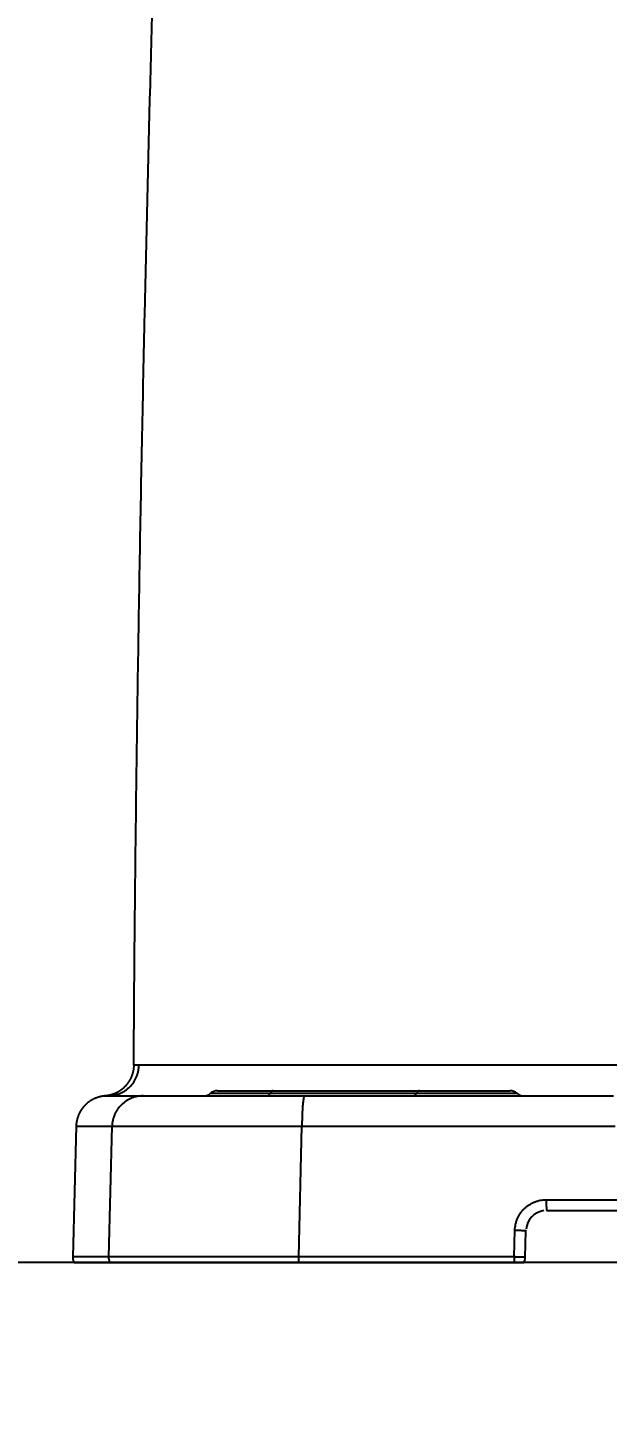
# Model space of a CAD drawing. Header units: millimetres. Extents: x 4086 to 8300, y 123 to 1549.
# Drawn here: x 7700.96 to 7714.87, y 1017.2 to 1050.66 of the extents above; entities that cross this region are included whole.
import ezdxf

# ---------------------------------------------------------------- set-up
doc = ezdxf.new("R2010")
doc.units = ezdxf.units.MM
for name, color, linetype in [('外形图', 7, 'Continuous'), ('尺寸标注', 7, 'Continuous'), ('运动范围', 7, 'Continuous')]:
    doc.layers.add(name, color=color, linetype=linetype)
doc.styles.add('思源黑', font='SourceHanSansCN-Normal.ttf')
doc.dimstyles.new('尺寸标注_1_4比例', dxfattribs={"dimtxt": 7, "dimasz": 6, "dimexe": 2, "dimexo": 1.5, "dimgap": 1, "dimtad": 1, "dimdec": 1, "dimlfac": 4, "dimdsep": 46, "dimtxsty": '思源黑', "dimcen": 0.09, "dimadec": 0, "dimazin": 0, "dimtp": 0.01, "dimtm": 0.01, "dimtfac": 1, "dimtdec": 1, "dimtofl": 0, "dimtmove": 0, "dimatfit": 3, "dimfxl": 1, "dimtolj": 1, "dimarcsym": 0})

# ---------------------------------------------------------------- blocks, each defined once
blk = doc.blocks.new('*D980')
at = {"layer": 'Defpoints', "color": 0}
for p in [(7715.4, 1094.563), (7727.9, 1010.479), (7715.4, 995.019)]:
    blk.add_point(p, dxfattribs=at)
at = {"layer": '尺寸标注', "color": 0, "lineweight": -2}
for p, q in [((7715.4, 1093.063), (7715.4, 993.019)), ((7727.9, 1008.979), (7727.9, 993.019)), ((7709.4, 995.019), (7703.4, 995.019)), ((7733.9, 995.019), (7739.9, 995.019))]:
    blk.add_line(p, q, dxfattribs=at)
at = {"layer": '尺寸标注', "color": 0}
for points in [[(7709.4, 994.019), (7709.4, 996.019), (7715.4, 995.019)], [(7733.9, 996.019), (7733.9, 994.019), (7727.9, 995.019)]]:
    blk.add_solid(points, dxfattribs=at)
at = {"layer": '尺寸标注', "color": 0, "insert": (7721.65, 999.643), "char_height": 7, "attachment_point": 5, "style": '思源黑'}
blk.add_mtext('\\A1;50', dxfattribs=at)
blk = doc.blocks.new('*D984')
at = {"layer": 'Defpoints', "color": 0}
for p in [(7499.925, 1108.508), (7727.9, 1017.2), (7499.925, 893.901)]:
    blk.add_point(p, dxfattribs=at)
at = {"layer": '尺寸标注', "color": 0, "lineweight": -2}
for p, q in [((7499.925, 1107.008), (7499.925, 891.901)), ((7727.9, 1015.7), (7727.9, 891.901)), ((7721.9, 893.901), (7505.925, 893.901))]:
    blk.add_line(p, q, dxfattribs=at)
at = {"layer": '尺寸标注', "color": 0}
for points in [[(7505.925, 894.901), (7505.925, 892.901), (7499.925, 893.901)], [(7721.9, 892.901), (7721.9, 894.901), (7727.9, 893.901)]]:
    blk.add_solid(points, dxfattribs=at)
at = {"layer": '尺寸标注', "color": 0, "insert": (7613.913, 898.526), "char_height": 7, "attachment_point": 5, "style": '思源黑'}
blk.add_mtext('\\A1;911.9', dxfattribs=at)
blk = doc.blocks.new('*D985')
at = {"layer": 'Defpoints', "color": 0}
for p in [(7743.161, 1021.008), (7573.769, 925.251), (7637.619, 925.251)]:
    blk.add_point(p, dxfattribs=at)
at = {"layer": '尺寸标注', "color": 0, "lineweight": -2}
for p, q in [((7741.661, 1021.008), (7571.769, 1021.008)), ((7573.769, 1015.008), (7573.769, 931.251)), ((7636.119, 925.251), (7571.769, 925.251))]:
    blk.add_line(p, q, dxfattribs=at)
at = {"layer": '尺寸标注', "color": 0}
for points in [[(7574.769, 1015.008), (7572.769, 1015.008), (7573.769, 1021.008)], [(7572.769, 931.251), (7574.769, 931.251), (7573.769, 925.251)]]:
    blk.add_solid(points, dxfattribs=at)
at = {"layer": '尺寸标注', "color": 0, "insert": (7569.14, 973.13), "char_height": 7, "attachment_point": 5, "rotation": 90, "style": '思源黑'}
blk.add_mtext('\\A1;383', dxfattribs=at)
blk = doc.blocks.new('*D986')
at = {"layer": 'Defpoints', "color": 0}
for p in [(7460.272, 1323.983), (7715.4, 1323.983), (7637.619, 925.251)]:
    blk.add_point(p, dxfattribs=at)
at = {"layer": '尺寸标注', "color": 0, "lineweight": -2}
for p, q in [((7713.9, 1323.983), (7458.272, 1323.983)), ((7460.272, 931.251), (7460.272, 1317.983)), ((7636.119, 925.251), (7458.272, 925.251))]:
    blk.add_line(p, q, dxfattribs=at)
at = {"layer": '尺寸标注', "color": 0}
for points in [[(7461.272, 1317.983), (7459.272, 1317.983), (7460.272, 1323.983)], [(7459.272, 931.251), (7461.272, 931.251), (7460.272, 925.251)]]:
    blk.add_solid(points, dxfattribs=at)
at = {"layer": '尺寸标注', "color": 0, "insert": (7455.648, 1124.617), "char_height": 7, "attachment_point": 5, "rotation": 90, "style": '思源黑'}
blk.add_mtext('\\A1;1594.9', dxfattribs=at)
blk = doc.blocks.new('*D989')
at = {"layer": 'Defpoints', "color": 0}
for p in [(7667.75, 1108.508), (7727.9, 1015.325), (7727.9, 911.207)]:
    blk.add_point(p, dxfattribs=at)
at = {"layer": '尺寸标注', "color": 0, "lineweight": -2}
for p, q in [((7667.75, 1107.008), (7667.75, 909.207)), ((7727.9, 1013.825), (7727.9, 909.207)), ((7673.75, 911.207), (7721.9, 911.207))]:
    blk.add_line(p, q, dxfattribs=at)
at = {"layer": '尺寸标注', "color": 0}
for points in [[(7673.75, 912.207), (7673.75, 910.207), (7667.75, 911.207)], [(7721.9, 910.207), (7721.9, 912.207), (7727.9, 911.207)]]:
    blk.add_solid(points, dxfattribs=at)
at = {"layer": '尺寸标注', "color": 0, "insert": (7697.825, 915.832), "char_height": 7, "attachment_point": 5, "style": '思源黑'}
blk.add_mtext('\\A1;240.6', dxfattribs=at)
blk = doc.blocks.new('*D994')
at = {"layer": 'Defpoints', "color": 0}
for p in [(7715.4, 1071.508), (7727.9, 1012.325), (7715.4, 995.019)]:
    blk.add_point(p, dxfattribs=at)
at = {"layer": '尺寸标注', "color": 0, "lineweight": -2}
for p, q in [((7715.4, 1070.008), (7715.4, 993.019)), ((7727.9, 1010.825), (7727.9, 993.019)), ((7709.4, 995.019), (7703.4, 995.019)), ((7733.9, 995.019), (7739.9, 995.019))]:
    blk.add_line(p, q, dxfattribs=at)
at = {"layer": '尺寸标注', "color": 0}
for points in [[(7709.4, 994.019), (7709.4, 996.019), (7715.4, 995.019)], [(7733.9, 996.019), (7733.9, 994.019), (7727.9, 995.019)]]:
    blk.add_solid(points, dxfattribs=at)
at = {"layer": '尺寸标注', "color": 0, "insert": (7721.65, 999.643), "char_height": 7, "attachment_point": 5, "style": '思源黑'}
blk.add_mtext('\\A1;50', dxfattribs=at)
blk = doc.blocks.new('*D995')
at = {"layer": 'Defpoints', "color": 0}
for p in [(7715.4, 1084.172), (7727.9, 1012.325), (7715.4, 995.019)]:
    blk.add_point(p, dxfattribs=at)
at = {"layer": '尺寸标注', "color": 0, "lineweight": -2}
for p, q in [((7715.4, 1082.672), (7715.4, 993.019)), ((7727.9, 1010.825), (7727.9, 993.019)), ((7709.4, 995.019), (7703.4, 995.019)), ((7733.9, 995.019), (7739.9, 995.019))]:
    blk.add_line(p, q, dxfattribs=at)
at = {"layer": '尺寸标注', "color": 0}
for points in [[(7709.4, 994.019), (7709.4, 996.019), (7715.4, 995.019)], [(7733.9, 996.019), (7733.9, 994.019), (7727.9, 995.019)]]:
    blk.add_solid(points, dxfattribs=at)
at = {"layer": '尺寸标注', "color": 0, "insert": (7721.65, 999.643), "char_height": 7, "attachment_point": 5, "style": '思源黑'}
blk.add_mtext('\\A1;50', dxfattribs=at)
blk = doc.blocks.new('*D996')
at = {"layer": 'Defpoints', "color": 0}
for p in [(7715.4, 1084.172), (7727.9, 1013.825), (7715.4, 995.019)]:
    blk.add_point(p, dxfattribs=at)
at = {"layer": '尺寸标注', "color": 0, "lineweight": -2}
for p, q in [((7715.4, 1082.672), (7715.4, 993.019)), ((7727.9, 1012.325), (7727.9, 993.019)), ((7709.4, 995.019), (7703.4, 995.019)), ((7733.9, 995.019), (7739.9, 995.019))]:
    blk.add_line(p, q, dxfattribs=at)
at = {"layer": '尺寸标注', "color": 0}
for points in [[(7709.4, 994.019), (7709.4, 996.019), (7715.4, 995.019)], [(7733.9, 996.019), (7733.9, 994.019), (7727.9, 995.019)]]:
    blk.add_solid(points, dxfattribs=at)
at = {"layer": '尺寸标注', "color": 0, "insert": (7721.65, 999.643), "char_height": 7, "attachment_point": 5, "style": '思源黑'}
blk.add_mtext('\\A1;50', dxfattribs=at)

msp = doc.modelspace()

# ---------------------------------------------------------------- linework, layer by layer
at = {"layer": '外形图'}
for p, q in [((7703.6307, 1025.7536), (7715.3526, 1025.7536)), ((7702.8135, 1025.0059), (7702.8072, 1025.0054)), ((7702.817, 1025.0062), (7702.8135, 1025.0059)), ((7702.8205, 1025.0065), (7702.817, 1025.0062)), ((7702.8239, 1025.0068), (7702.8205, 1025.0065)), ((7702.8274, 1025.0071), (7702.8239, 1025.0068)), ((7702.8312, 1025.0075), (7702.8274, 1025.0071)), ((7702.8353, 1025.0079), (7702.8312, 1025.0075)), ((7702.839, 1025.0084), (7702.8353, 1025.0079)), ((7702.844, 1025.0089), (7702.839, 1025.0084)), ((7702.8502, 1025.0097), (7702.844, 1025.0089)), ((7702.8844, 1025.0081), (7702.8846, 1025.0081)), ((7702.8845, 1025.0081), (7702.8844, 1025.0081)), ((7702.8846, 1025.0081), (7715.0213, 1025.0081)), ((7705.3492, 1025.0706), (7712.7015, 1025.0706)), ((7705.5145, 1025.1331), (7712.536, 1025.1331)), ((7702.1212, 1024.2777), (7702.039, 1021.1396)), ((7702.1212, 1024.2777), (7702.9835, 1024.2777)), ((7702.9076, 1021.1396), (7702.9835, 1024.2777)), ((7707.4646, 1021.1396), (7707.542, 1024.2777)), ((7707.542, 1024.2777), (7715.0596, 1024.2777)), ((7713.4051, 1022.5142), (7742.3956, 1022.5142)), ((7713.4177, 1022.2576), (7742.3805, 1022.2577)), ((7712.6377, 1021.1396), (7712.6546, 1021.7838)), ((7712.9034, 1021.1266), (7712.9203, 1021.7708)), ((7702.9076, 1021.1396), (7702.039, 1021.1396)), ((7702.0724, 1021.0081), (7712.87, 1021.0081)), ((7707.4646, 1021.1396), (7702.9076, 1021.1396)), ((7712.6377, 1021.1396), (7707.4646, 1021.1396))]:
    msp.add_line(p, q, dxfattribs=at)
for points in [[(7703.5044, 1025.7491), (7703.5043, 1025.7395), (7703.504, 1025.7298), (7703.5037, 1025.72), (7703.5032, 1025.7103), (7703.5025, 1025.7006), (7703.5018, 1025.6908), (7703.5009, 1025.6811), (7703.4999, 1025.6714), (7703.4988, 1025.6617), (7703.4975, 1025.652), (7703.4961, 1025.6424), (7703.4946, 1025.6327), (7703.493, 1025.6231), (7703.4912, 1025.6135), (7703.4893, 1025.6039), (7703.4873, 1025.5944), (7703.4852, 1025.5849), (7703.4829, 1025.5754), (7703.4806, 1025.5659), (7703.4781, 1025.5565), (7703.4754, 1025.5471), (7703.4727, 1025.5377), (7703.4698, 1025.5284), (7703.4668, 1025.5191), (7703.4637, 1025.5099), (7703.4605, 1025.5007), (7703.4571, 1025.4915), (7703.4537, 1025.4824), (7703.4501, 1025.4733), (7703.4464, 1025.4643), (7703.4426, 1025.4553), (7703.4386, 1025.4464), (7703.4346, 1025.4375), (7703.4304, 1025.4287), (7703.4261, 1025.4199), (7703.4217, 1025.4112), (7703.4172, 1025.4025), (7703.4126, 1025.394), (7703.4078, 1025.3854), (7703.403, 1025.377), (7703.398, 1025.3685), (7703.393, 1025.3602), (7703.3878, 1025.3519), (7703.3825, 1025.3437), (7703.3771, 1025.3356), (7703.3717, 1025.3275), (7703.3661, 1025.3195), (7703.3604, 1025.3116), (7703.3546, 1025.3038), (7703.3487, 1025.296), (7703.3427, 1025.2883), (7703.3366, 1025.2807), (7703.3304, 1025.2732), (7703.3241, 1025.2657), (7703.3177, 1025.2583), (7703.3112, 1025.251), (7703.3046, 1025.2438), (7703.2979, 1025.2367), (7703.2911, 1025.2297), (7703.2843, 1025.2228), (7703.2773, 1025.2159), (7703.2703, 1025.2092), (7703.2632, 1025.2025), (7703.2559, 1025.1959), (7703.2487, 1025.1894), (7703.2413, 1025.1831), (7703.2338, 1025.1768), (7703.2263, 1025.1706), (7703.2186, 1025.1645), (7703.2109, 1025.1585), (7703.2032, 1025.1526), (7703.1953, 1025.1468), (7703.1874, 1025.1412), (7703.1794, 1025.1356), (7703.1713, 1025.1301), (7703.1631, 1025.1247), (7703.1549, 1025.1195), (7703.1466, 1025.1143), (7703.1383, 1025.1093), (7703.1299, 1025.1043), (7703.1214, 1025.0995), (7703.1129, 1025.0948), (7703.1043, 1025.0902), (7703.0956, 1025.0857), (7703.0869, 1025.0813), (7703.0781, 1025.077), (7703.0693, 1025.0729), (7703.0604, 1025.0688), (7703.0515, 1025.0649), (7703.0425, 1025.0611), (7703.0335, 1025.0574), (7703.0244, 1025.0538), (7703.0153, 1025.0504), (7703.0061, 1025.0471), (7702.9968, 1025.0438), (7702.9876, 1025.0407), (7702.9786, 1025.0379), (7702.9701, 1025.0352), (7702.962, 1025.0329), (7702.9544, 1025.0307), (7702.9472, 1025.0288), (7702.9403, 1025.027), (7702.9338, 1025.0253), (7702.9275, 1025.0238), (7702.9215, 1025.0224), (7702.9157, 1025.0211), (7702.9102, 1025.0199), (7702.9048, 1025.0188), (7702.8997, 1025.0178), (7702.8947, 1025.0168), (7702.89, 1025.0159), (7702.8854, 1025.0151), (7702.8809, 1025.0143), (7702.8766, 1025.0136), (7702.8724, 1025.0129), (7702.8684, 1025.0123), (7702.8645, 1025.0117), (7702.8607, 1025.0111), (7702.857, 1025.0106), (7702.8535, 1025.0101), (7702.8502, 1025.0097)], [(7702.8072, 1025.0054), (7702.7974, 1025.0045), (7702.7876, 1025.0035), (7702.7779, 1025.0023), (7702.7682, 1025.001), (7702.7586, 1024.9996), (7702.7489, 1024.9981), (7702.7393, 1024.9965), (7702.7297, 1024.9947), (7702.7201, 1024.9928), (7702.7105, 1024.9907), (7702.701, 1024.9886), (7702.6915, 1024.9863), (7702.682, 1024.9839), (7702.6726, 1024.9814), (7702.6632, 1024.9787), (7702.6538, 1024.976), (7702.6444, 1024.9731), (7702.6351, 1024.9701), (7702.6259, 1024.9669), (7702.6167, 1024.9637), (7702.6075, 1024.9603), (7702.5984, 1024.9568), (7702.5893, 1024.9532), (7702.5802, 1024.9495), (7702.5713, 1024.9456), (7702.5623, 1024.9417), (7702.5534, 1024.9376), (7702.5446, 1024.9334), (7702.5358, 1024.9291), (7702.5271, 1024.9247), (7702.5185, 1024.9201), (7702.5099, 1024.9155), (7702.5013, 1024.9107), (7702.4929, 1024.9058), (7702.4845, 1024.9009), (7702.4761, 1024.8958), (7702.4678, 1024.8906), (7702.4596, 1024.8853), (7702.4515, 1024.8798), (7702.4434, 1024.8743), (7702.4354, 1024.8687), (7702.4275, 1024.863), (7702.4197, 1024.8571), (7702.4119, 1024.8512), (7702.4042, 1024.8452), (7702.3966, 1024.839), (7702.3891, 1024.8328), (7702.3816, 1024.8265), (7702.3742, 1024.8201), (7702.367, 1024.8135), (7702.3598, 1024.8069), (7702.3527, 1024.8002), (7702.3456, 1024.7934), (7702.3387, 1024.7865), (7702.3319, 1024.7795), (7702.3251, 1024.7725), (7702.3185, 1024.7653), (7702.3119, 1024.7581), (7702.3054, 1024.7507), (7702.2991, 1024.7433), (7702.2928, 1024.7358), (7702.2866, 1024.7283), (7702.2805, 1024.7206), (7702.2745, 1024.7129), (7702.2687, 1024.7051), (7702.2629, 1024.6972), (7702.2572, 1024.6892), (7702.2517, 1024.6812), (7702.2462, 1024.6731), (7702.2408, 1024.6649), (7702.2356, 1024.6567), (7702.2305, 1024.6483), (7702.2254, 1024.64), (7702.2205, 1024.6315), (7702.2157, 1024.623), (7702.211, 1024.6144), (7702.2064, 1024.6058), (7702.2019, 1024.5971), (7702.1976, 1024.5884), (7702.1933, 1024.5796), (7702.1892, 1024.5707), (7702.1852, 1024.5618), (7702.1813, 1024.5528), (7702.1775, 1024.5438), (7702.1738, 1024.5348), (7702.1703, 1024.5257), (7702.1669, 1024.5165), (7702.1635, 1024.5073), (7702.1604, 1024.4981), (7702.1573, 1024.4888), (7702.1543, 1024.4795), (7702.1515, 1024.4701), (7702.1488, 1024.4607), (7702.1462, 1024.4513), (7702.1438, 1024.4418), (7702.1415, 1024.4323), (7702.1392, 1024.4228), (7702.1372, 1024.4133), (7702.1352, 1024.4037), (7702.1334, 1024.3941), (7702.1317, 1024.3845), (7702.1301, 1024.3748), (7702.1286, 1024.3651), (7702.1273, 1024.3555), (7702.1261, 1024.3458), (7702.125, 1024.336), (7702.124, 1024.3263), (7702.1232, 1024.3166), (7702.1225, 1024.3068), (7702.1219, 1024.2971), (7702.1215, 1024.2873), (7702.1212, 1024.2777)], [(7702.039, 1021.1396), (7702.0389, 1021.1357), (7702.0389, 1021.1315), (7702.039, 1021.1273), (7702.0391, 1021.1231), (7702.0393, 1021.119), (7702.0396, 1021.1148), (7702.0399, 1021.1106), (7702.0404, 1021.1065), (7702.0408, 1021.1023), (7702.0414, 1021.0982), (7702.042, 1021.094), (7702.0427, 1021.0899), (7702.0434, 1021.0858), (7702.0443, 1021.0817), (7702.0452, 1021.0776), (7702.0461, 1021.0736), (7702.0471, 1021.0695), (7702.0482, 1021.0655), (7702.0494, 1021.0615), (7702.0506, 1021.0575), (7702.0519, 1021.0535), (7702.0533, 1021.0496), (7702.0547, 1021.0457), (7702.0562, 1021.0418), (7702.0578, 1021.0379), (7702.0594, 1021.034), (7702.0611, 1021.0302), (7702.0628, 1021.0264), (7702.0647, 1021.0227), (7702.0665, 1021.0189), (7702.0685, 1021.0152), (7702.0705, 1021.0116), (7702.0724, 1021.0081)]]:
    msp.add_lwpolyline(points, dxfattribs=at)
for centre, radius, start, end in [((7705.1838, 1025.2581), 0.25, 270, 311.40962), ((7705.5145, 1024.8831), 0.25, 90, 131.40962), ((7712.5361, 1024.8831), 0.25, 48.59038, 90), ((7712.8668, 1025.2581), 0.25, 228.59038, 270), ((7713.4201, 1021.7577), 0.5, 98.23878, 174.29716), ((7712.6535, 1021.1331), 0.25, 330, 358.5)]:
    msp.add_arc(centre, radius, start, end, dxfattribs=at)
for points, knots in [([(7703.5044, 1025.7491), (7703.5105, 1026.7656), (7703.5262, 1028.8012), (7703.5595, 1031.8518), (7703.6014, 1034.8907), (7703.6508, 1037.8988), (7703.7067, 1040.857), (7703.7868, 1044.6458), (7703.8758, 1048.3044), (7703.9717, 1051.8161), (7704.0441, 1054.2801), (7704.1188, 1056.6532), (7704.1965, 1058.9641), (7704.2777, 1061.2419), (7704.3924, 1064.2963), (7704.4845, 1066.5946), (7704.5479, 1068.1382)], [0, 0, 0, 0, 0.0719176, 0.1440141, 0.2158379, 0.2869372, 0.3568601, 0.4251548, 0.5550505, 0.6157757, 0.6736878, 0.7294516, 0.7837516, 0.8372722, 0.8906976, 1, 1, 1, 1]), ([(7702.8846, 1025.0081), (7702.9089, 1025.0081), (7702.9575, 1025.0105), (7703.0298, 1025.0212), (7703.1007, 1025.039), (7703.1695, 1025.0637), (7703.2356, 1025.095), (7703.3192, 1025.1451), (7703.414, 1025.2228), (7703.4918, 1025.3176), (7703.5422, 1025.4013), (7703.5737, 1025.4675), (7703.5986, 1025.5366), (7703.6167, 1025.6077), (7703.6279, 1025.6803), (7703.6305, 1025.7292), (7703.6307, 1025.7536)], [0, 0, 0, 0, 0.0623581, 0.1247218, 0.1870978, 0.2494915, 0.3119075, 0.3743498, 0.4991743, 0.6241247, 0.6867194, 0.7493405, 0.8119842, 0.8746457, 0.9373193, 1, 1, 1, 1]), ([(7703.5044, 1025.7491), (7703.5044, 1025.7491), (7703.5044, 1025.7491), (7703.5044, 1025.7491), (7703.5045, 1025.7491), (7703.5046, 1025.7491), (7703.5047, 1025.7491), (7703.5049, 1025.7491), (7703.5052, 1025.7492), (7703.5055, 1025.7492), (7703.5059, 1025.7492), (7703.5066, 1025.7493), (7703.5076, 1025.7493), (7703.5089, 1025.7494), (7703.5105, 1025.7495), (7703.5124, 1025.7497), (7703.5145, 1025.7498), (7703.5178, 1025.75), (7703.5225, 1025.7503), (7703.5289, 1025.7507), (7703.5363, 1025.7511), (7703.5447, 1025.7515), (7703.5541, 1025.752), (7703.5644, 1025.7524), (7703.5802, 1025.7529), (7703.6024, 1025.7535), (7703.6208, 1025.7536), (7703.6307, 1025.7536)], [0, 0, 0, 0, 0.0000612, 0.0002448, 0.0005509, 0.0009794, 0.0022036, 0.0039175, 0.006121, 0.008814, 0.0119966, 0.0156686, 0.0244809, 0.0352507, 0.0479775, 0.0626611, 0.0793011, 0.0978966, 0.1409504, 0.1918157, 0.2504859, 0.3169545, 0.3912131, 0.4732541, 0.5630714, 0.7660121, 1, 1, 1, 1]), ([(7702.8127, 1025.0058), (7702.8123, 1025.0058), (7702.8156, 1025.006), (7702.8172, 1025.0061), (7702.8238, 1025.0065), (7702.8312, 1025.0069), (7702.8415, 1025.0073), (7702.8537, 1025.0077), (7702.8684, 1025.008), (7702.8788, 1025.0081), (7702.8844, 1025.0081)], [0, 0, 0, 0, 0.0156033, 0.0624802, 0.1406225, 0.2500147, 0.3906486, 0.5625188, 0.7656267, 1, 1, 1, 1]), ([(7703.7306, 1025.0081), (7703.7065, 1025.0081), (7703.6584, 1025.0058), (7703.587, 1024.9953), (7703.5168, 1024.978), (7703.4487, 1024.9539), (7703.3831, 1024.9234), (7703.3002, 1024.8745), (7703.2058, 1024.7986), (7703.1278, 1024.706), (7703.0769, 1024.6241), (7703.0448, 1024.5591), (7703.0191, 1024.4914), (7703, 1024.4215), (7702.9877, 1024.3501), (7702.9841, 1024.3018), (7702.9835, 1024.2777)], [0, 0, 0, 0, 0.0624091, 0.1248218, 0.1872428, 0.2496757, 0.3121237, 0.3745893, 0.4994354, 0.6243672, 0.6869366, 0.7495243, 0.8121278, 0.874744, 0.9373691, 1, 1, 1, 1]), ([(7706.7082, 1025.0081), (7706.7115, 1025.0081), (7706.7183, 1025.0088), (7706.7282, 1025.012), (7706.738, 1025.0171), (7706.7474, 1025.0243), (7706.7565, 1025.0333), (7706.7686, 1025.0483), (7706.7761, 1025.0613), (7706.7807, 1025.0706)], [0, 0, 0, 0, 0.0989611, 0.201201, 0.3096065, 0.4264244, 0.5532143, 0.6909117, 1, 1, 1, 1]), ([(7706.8533, 1025.1331), (7706.85, 1025.1331), (7706.8432, 1025.1324), (7706.8333, 1025.1292), (7706.8235, 1025.1241), (7706.8141, 1025.1169), (7706.805, 1025.1079), (7706.7929, 1025.0929), (7706.7854, 1025.0799), (7706.7807, 1025.0706)], [0, 0, 0, 0, 0.0989611, 0.201201, 0.3096065, 0.4264244, 0.5532143, 0.6909117, 1, 1, 1, 1]), ([(7707.6053, 1025.0081), (7707.6048, 1025.0081), (7707.6037, 1025.0079), (7707.6022, 1025.0072), (7707.6006, 1025.0061), (7707.5985, 1025.0039), (7707.5958, 1024.9999), (7707.5929, 1024.9937), (7707.5899, 1024.9859), (7707.587, 1024.9764), (7707.5842, 1024.9652), (7707.5813, 1024.9524), (7707.5785, 1024.9379), (7707.5747, 1024.9156), (7707.5703, 1024.8839), (7707.5654, 1024.8415), (7707.5609, 1024.7937), (7707.5568, 1024.7409), (7707.5531, 1024.6836), (7707.5499, 1024.6224), (7707.5462, 1024.5345), (7707.5431, 1024.4192), (7707.5421, 1024.3256), (7707.542, 1024.2777)], [0, 0, 0, 0, 0.0020873, 0.0043348, 0.0068716, 0.0097883, 0.0169698, 0.0261551, 0.0374523, 0.0509034, 0.0665173, 0.0842832, 0.1041771, 0.1261649, 0.1762447, 0.234109, 0.2992509, 0.3710862, 0.4489623, 0.5321674, 0.6199369, 0.8058986, 1, 1, 1, 1]), ([(7710.2172, 1025.0081), (7710.2205, 1025.0081), (7710.2273, 1025.0088), (7710.2372, 1025.012), (7710.2469, 1025.0171), (7710.2564, 1025.0243), (7710.2655, 1025.0333), (7710.2775, 1025.0483), (7710.2851, 1025.0613), (7710.2897, 1025.0706)], [0, 0, 0, 0, 0.0989611, 0.201201, 0.3096065, 0.4264244, 0.5532143, 0.6909117, 1, 1, 1, 1]), ([(7710.3623, 1025.1331), (7710.359, 1025.1331), (7710.3522, 1025.1324), (7710.3423, 1025.1292), (7710.3325, 1025.1241), (7710.3231, 1025.1169), (7710.314, 1025.1079), (7710.3019, 1025.0929), (7710.2944, 1025.0799), (7710.2897, 1025.0706)], [0, 0, 0, 0, 0.0989611, 0.201201, 0.3096065, 0.4264244, 0.5532143, 0.6909117, 1, 1, 1, 1]), ([(7702.9835, 1024.2777), (7702.9913, 1024.278), (7703.01, 1024.2786), (7703.0427, 1024.2792), (7703.0849, 1024.2798), (7703.1365, 1024.2804), (7703.1973, 1024.2809), (7703.2965, 1024.2816), (7703.4427, 1024.2823), (7703.6439, 1024.283), (7703.8781, 1024.2834), (7704.1438, 1024.2837), (7704.4387, 1024.2838), (7704.7607, 1024.2837), (7705.2367, 1024.2833), (7705.8794, 1024.2823), (7706.6934, 1024.2804), (7707.2548, 1024.2787), (7707.542, 1024.2777)], [0, 0, 0, 0, 0.0051072, 0.0122989, 0.0215621, 0.032879, 0.0462284, 0.0615847, 0.0981969, 0.1424356, 0.1939622, 0.2523818, 0.3172464, 0.3880586, 0.464275, 0.6305442, 0.8109609, 1, 1, 1, 1]), ([(7712.6546, 1021.7838), (7712.6558, 1021.8321), (7712.6648, 1021.9045), (7712.6904, 1021.9977), (7712.7163, 1022.0655), (7712.7486, 1022.1305), (7712.787, 1022.192), (7712.8312, 1022.2496), (7712.8807, 1022.3026), (7712.9351, 1022.3506), (7712.9939, 1022.3931), (7713.0564, 1022.4298), (7713.1222, 1022.4602), (7713.1906, 1022.4842), (7713.2844, 1022.5071), (7713.3569, 1022.5142), (7713.4051, 1022.5142)], [0, 0, 0, 0, 0.124945, 0.1874986, 0.250054, 0.3126091, 0.3751611, 0.4377072, 0.5002458, 0.5627748, 0.6252925, 0.6877981, 0.7502911, 0.8127712, 0.8752396, 1, 1, 1, 1]), ([(7713.4051, 1022.5142), (7713.405, 1022.4977), (7713.4052, 1022.4651), (7713.406, 1022.4178), (7713.4071, 1022.3802), (7713.4083, 1022.3524), (7713.4093, 1022.3338), (7713.4104, 1022.3169), (7713.4115, 1022.3018), (7713.4128, 1022.2889), (7713.4139, 1022.2794), (7713.4149, 1022.273), (7713.4156, 1022.269), (7713.4163, 1022.2656), (7713.417, 1022.2628), (7713.4178, 1022.2606), (7713.4184, 1022.2592), (7713.419, 1022.2584), (7713.4194, 1022.2579), (7713.4198, 1022.2577), (7713.4201, 1022.2577)], [0, 0, 0, 0, 0.1924429, 0.3782745, 0.5501447, 0.6286948, 0.7012696, 0.7671552, 0.8257068, 0.8763575, 0.918628, 0.9364993, 0.9521437, 0.9655357, 0.9766626, 0.9855342, 0.9922034, 0.9947608, 0.9968526, 1, 1, 1, 1]), ([(7712.6546, 1021.7838), (7712.6715, 1021.7834), (7712.705, 1021.7825), (7712.7463, 1021.7812), (7712.7781, 1021.78), (7712.8005, 1021.7792), (7712.8215, 1021.7783), (7712.8409, 1021.7773), (7712.8585, 1021.7764), (7712.8742, 1021.7755), (7712.8877, 1021.7747), (7712.8976, 1021.7739), (7712.9043, 1021.7733), (7712.9085, 1021.7729), (7712.912, 1021.7726), (7712.9149, 1021.7722), (7712.9172, 1021.7718), (7712.9188, 1021.7715), (7712.9198, 1021.7712), (7712.9202, 1021.771), (7712.9203, 1021.7708), (7712.9203, 1021.7708)], [0, 0, 0, 0, 0.1913497, 0.3772383, 0.465701, 0.5499352, 0.6290633, 0.7022609, 0.7687661, 0.8278869, 0.8790094, 0.9216042, 0.9395637, 0.9552349, 0.9685796, 0.9795662, 0.9881729, 0.9943912, 0.9982454, 0.9993363, 1, 1, 1, 1]), ([(7702.9409, 1021.0081), (7702.9352, 1021.018), (7702.9251, 1021.0387), (7702.9144, 1021.0714), (7702.9083, 1021.1052), (7702.9073, 1021.1282), (7702.9076, 1021.1396)], [0, 0, 0, 0, 0.2499004, 0.4998849, 0.749928, 1, 1, 1, 1]), ([(7707.4674, 1021.0081), (7707.4664, 1021.0292), (7707.4649, 1021.0731), (7707.4645, 1021.1169), (7707.4646, 1021.1396)], [0, 0, 0, 0, 0.4825728, 1, 1, 1, 1]), ([(7712.6377, 1021.1396), (7712.6368, 1021.1282), (7712.6357, 1021.1055), (7712.6358, 1021.0719), (7712.6369, 1021.0446), (7712.6385, 1021.0234), (7712.6394, 1021.0131), (7712.6399, 1021.0081)], [0, 0, 0, 0, 0.2605509, 0.5171492, 0.7651359, 0.8844875, 1, 1, 1, 1]), ([(7712.9034, 1021.1266), (7712.9034, 1021.1266), (7712.9033, 1021.1268), (7712.9029, 1021.127), (7712.9019, 1021.1273), (7712.9003, 1021.1276), (7712.898, 1021.128), (7712.8951, 1021.1284), (7712.8916, 1021.1287), (7712.8875, 1021.1291), (7712.8807, 1021.1297), (7712.8708, 1021.1305), (7712.8573, 1021.1313), (7712.8416, 1021.1322), (7712.824, 1021.1331), (7712.8046, 1021.1341), (7712.7836, 1021.135), (7712.7613, 1021.1358), (7712.7295, 1021.137), (7712.6966, 1021.1381), (7712.6632, 1021.139), (7712.6462, 1021.1394), (7712.6377, 1021.1396)], [0, 0, 0, 0, 0.0006609, 0.0017521, 0.0056072, 0.0118254, 0.020432, 0.0314187, 0.0447636, 0.060435, 0.0783947, 0.1209902, 0.1721134, 0.231235, 0.297741, 0.3709394, 0.450068, 0.5343027, 0.6227655, 0.8086532, 0.904139, 1, 1, 1, 1])]:
    msp.add_open_spline(points, degree=3, knots=knots, dxfattribs=at)
at = {"layer": '运动范围'}
msp.add_arc((7715.4003, 1108.5081), 215.4751, 10, 225, dxfattribs=at)

# ---------------------------------------------------------------- dimensions: what is measured, and where the dimension line sits
at = {"layer": '尺寸标注'}
for base, p1, p2, picture, middle in [((7460.272, 1323.9832), (7637.6186, 925.2512), (7715.4003, 1323.9832), '*D986', (7455.6476, 1124.6172)), ((7573.7687, 925.2512), (7743.1609, 1021.0081), (7637.6186, 925.2512), '*D985', (7569.1396, 973.1297))]:
    dim = msp.add_linear_dim(base=base, p1=p1, p2=p2, angle=90, dimstyle='尺寸标注_1_4比例', dxfattribs=at)
    dim.commit()
    dim.dimension.update_dxf_attribs({"geometry": picture, "text_midpoint": middle})
for base, p1, p2, picture, middle in [((7499.9252, 893.9015), (7727.9003, 1017.1997), (7499.9252, 1108.5081), '*D984', (7613.9128, 898.5258)), ((7727.9003, 911.2073), (7667.7501, 1108.5081), (7727.9003, 1015.3247), '*D989', (7697.8252, 915.8316))]:
    dim = msp.add_linear_dim(base=base, p1=p1, p2=p2, dimstyle='尺寸标注_1_4比例', dxfattribs=at)
    dim.commit()
    dim.dimension.update_dxf_attribs({"geometry": picture, "text_midpoint": middle})
for p1, p2, picture in [((7727.9003, 1010.4789), (7715.4003, 1094.5633), '*D980'), ((7727.9003, 1012.3247), (7715.4003, 1084.1722), '*D995'), ((7727.9003, 1013.8247), (7715.4003, 1084.1722), '*D996'), ((7727.9003, 1012.3247), (7715.4003, 1071.5081), '*D994')]:
    dim = msp.add_linear_dim(base=(7715.4003, 995.0185), p1=p1, p2=p2, dimstyle='尺寸标注_1_4比例', dxfattribs=at)
    dim.commit()
    dim.dimension.update_dxf_attribs({"geometry": picture, "text_midpoint": (7721.6503, 995.0185), "dimtype": 160})

doc.saveas('drawing.dxf')
